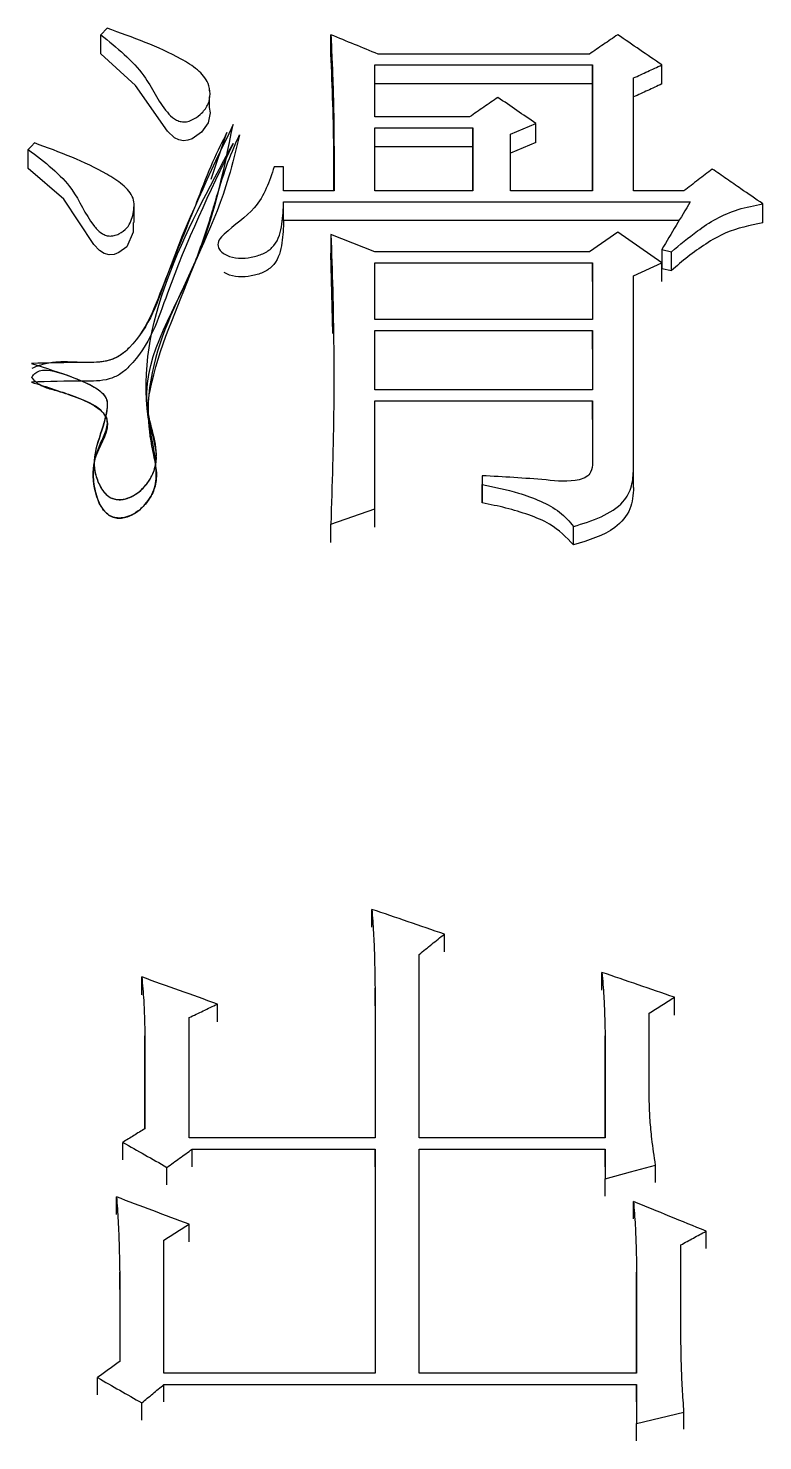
# Model space of a CAD drawing. Header units: millimetres. Extents: x 2344 to 4024, y 1094 to 2282.
# Drawn here: x 2718.574 to 2721.094, y 2082.858 to 2087.705 of the extents above; entities that cross this region are included whole.
import ezdxf

# ---------------------------------------------------------------- set-up
doc = ezdxf.new("R2010")
doc.units = ezdxf.units.MM

msp = doc.modelspace()

# ---------------------------------------------------------------- linework, layer by layer
at = {"color": 7, "linetype": 'Continuous', "lineweight": 25}
for p, q in [((2718.844, 2087.705), (2718.8223, 2087.6828)), ((2718.8223, 2087.6175), (2718.8223, 2087.6828)), ((2719.612, 2087.6174), (2719.612, 2087.6828)), ((2720.499, 2087.6161), (2719.7742, 2087.6161)), ((2719.7634, 2087.579), (2720.5098, 2087.579)), ((2719.7634, 2087.4007), (2719.7634, 2087.579)), ((2720.5098, 2087.579), (2720.5098, 2087.1473)), ((2720.5098, 2087.5138), (2720.5098, 2087.579)), ((2720.7478, 2087.5138), (2720.7478, 2087.579)), ((2720.6505, 2087.1473), (2720.6504, 2087.5345)), ((2719.1955, 2087.4898), (2719.1955, 2087.4992)), ((2719.1955, 2087.4341), (2719.1955, 2087.47)), ((2720.5098, 2087.5138), (2719.7634, 2087.5138)), ((2720.5098, 2087.1473), (2720.5098, 2087.5138)), ((2720.0879, 2087.4007), (2719.7634, 2087.4007)), ((2720.3151, 2087.3134), (2720.3151, 2087.3784)), ((2719.2009, 2087.1873), (2719.2554, 2087.3468)), ((2719.7634, 2087.3635), (2720.0988, 2087.3635)), ((2719.7634, 2087.1473), (2719.7634, 2087.3635)), ((2720.0988, 2087.3635), (2720.0988, 2087.1473)), ((2720.0988, 2087.2985), (2720.0988, 2087.3635)), ((2720.2286, 2087.1473), (2720.2286, 2087.3411)), ((2720.0988, 2087.2985), (2719.7634, 2087.2985)), ((2720.0988, 2087.1473), (2720.0988, 2087.2985)), ((2720.3151, 2087.3134), (2720.2286, 2087.2762)), ((2719.4497, 2087.2294), (2719.4173, 2087.2294)), ((2719.4497, 2087.1473), (2719.4497, 2087.2294)), ((2719.6228, 2087.1473), (2719.4497, 2087.1473)), ((2720.0988, 2087.1473), (2719.7634, 2087.1473)), ((2720.5098, 2087.1473), (2720.2286, 2087.1473)), ((2720.8235, 2087.1473), (2720.6505, 2087.1473)), ((2718.9366, 2087.0385), (2718.9366, 2087.1031)), ((2719.4497, 2087.1099), (2720.8452, 2087.1099)), ((2719.4497, 2087.0453), (2719.4497, 2087.1099)), ((2721.094, 2087.0378), (2721.094, 2087.1024)), ((2720.8069, 2087.0453), (2719.4497, 2087.0453)), ((2719.7634, 2086.9379), (2719.612, 2086.9978)), ((2719.612, 2086.9978), (2719.612, 2086.9333)), ((2720.5964, 2087.0052), (2720.499, 2086.9379)), ((2720.7478, 2086.9004), (2720.5964, 2087.0052)), ((2719.2245, 2086.9624), (2719.2245, 2086.962)), ((2719.6187, 2086.6571), (2719.612, 2086.9333)), ((2720.499, 2086.9379), (2719.7634, 2086.9379)), ((2720.7478, 2086.9454), (2720.7803, 2086.9379)), ((2720.7478, 2086.9454), (2720.7478, 2086.8809)), ((2720.7803, 2086.8735), (2720.7803, 2086.9379)), ((2719.7634, 2086.9004), (2720.5098, 2086.9004)), ((2719.7634, 2086.7053), (2719.7634, 2086.9004)), ((2720.5098, 2086.9004), (2720.5098, 2086.7053)), ((2720.5098, 2086.8361), (2720.5098, 2086.9004)), ((2720.6505, 2086.8554), (2720.7478, 2086.9004)), ((2720.7478, 2086.8361), (2720.7478, 2086.9004)), ((2720.6505, 2086.1925), (2720.6505, 2086.8554)), ((2720.7478, 2086.8809), (2720.7803, 2086.8735)), ((2720.5098, 2086.7053), (2719.7634, 2086.7053)), ((2719.7634, 2086.6677), (2720.5098, 2086.6677)), ((2719.7634, 2086.4644), (2719.7634, 2086.6677)), ((2720.5098, 2086.6677), (2720.5098, 2086.4644)), ((2720.5098, 2086.6037), (2720.5098, 2086.6677)), ((2720.5098, 2086.4644), (2719.7634, 2086.4644)), ((2719.7634, 2086.4267), (2720.5098, 2086.4267)), ((2719.7634, 2086.0561), (2719.7634, 2086.4267)), ((2720.5098, 2086.4267), (2720.5098, 2086.2152)), ((2720.5098, 2086.363), (2720.5098, 2086.4267)), ((2720.1312, 2086.1697), (2720.1312, 2086.1395)), ((2720.1312, 2086.1697), (2720.1312, 2086.1064)), ((2720.6505, 2086.1291), (2720.6505, 2086.1925)), ((2720.1312, 2086.0761), (2720.1312, 2086.1395)), ((2719.612, 2086.003), (2719.7634, 2086.0561)), ((2719.7634, 2085.993), (2719.7634, 2086.0561)), ((2719.612, 2085.9399), (2719.612, 2086.003)), ((2720.4449, 2085.9322), (2720.4449, 2085.9954)), ((2719.7526, 2084.6205), (2719.7526, 2084.6817)), ((2720.0014, 2084.5356), (2720.0014, 2084.5967)), ((2719.9149, 2083.8978), (2719.9149, 2084.5271)), ((2720.5423, 2084.4043), (2720.5423, 2084.4652)), ((2718.963, 2084.3888), (2718.963, 2084.4497)), ((2719.7635, 2084.411), (2719.7635, 2083.8978)), ((2719.7635, 2084.3501), (2719.7635, 2084.411)), ((2720.7911, 2084.3191), (2720.7911, 2084.3799)), ((2719.2226, 2084.2959), (2719.2226, 2084.3567)), ((2720.7046, 2084.0225), (2720.7046, 2084.3256)), ((2719.1252, 2083.8978), (2719.1252, 2084.3101)), ((2718.9738, 2084.248), (2718.9738, 2083.929)), ((2718.9738, 2084.1874), (2718.9738, 2084.248)), ((2720.5531, 2084.248), (2720.5531, 2083.8978)), ((2720.5531, 2084.1874), (2720.5531, 2084.248)), ((2718.9738, 2083.929), (2718.9738, 2084.1871)), ((2720.5531, 2083.8978), (2720.5531, 2084.1871)), ((2718.8981, 2083.8221), (2718.8981, 2083.8822)), ((2719.7635, 2083.8978), (2719.1252, 2083.8978)), ((2720.5531, 2083.8978), (2719.9149, 2083.8978)), ((2719.1361, 2083.8588), (2719.7635, 2083.8588)), ((2719.1361, 2083.7987), (2719.1361, 2083.8588)), ((2719.7635, 2083.8588), (2719.7635, 2083.0906)), ((2719.7635, 2083.7987), (2719.7635, 2083.8588)), ((2719.9149, 2083.8588), (2720.5531, 2083.8588)), ((2719.9149, 2083.0906), (2719.9149, 2083.8588)), ((2720.5531, 2083.8588), (2720.5531, 2083.7573)), ((2720.5531, 2083.7987), (2720.5531, 2083.8588)), ((2719.0495, 2083.7364), (2719.0495, 2083.7964)), ((2720.7262, 2083.7442), (2720.7262, 2083.8042)), ((2720.5531, 2083.6974), (2720.5531, 2083.7573)), ((2718.8764, 2083.6349), (2718.8764, 2083.6948)), ((2720.6505, 2083.6193), (2720.6505, 2083.6792)), ((2719.1252, 2083.5412), (2719.1252, 2083.6009)), ((2719.0387, 2083.0906), (2719.0387, 2083.5461)), ((2720.8993, 2083.5177), (2720.8993, 2083.5774)), ((2720.8127, 2083.24), (2720.8127, 2083.5304)), ((2718.8873, 2083.4364), (2718.8873, 2083.1299)), ((2718.8873, 2083.3769), (2718.8873, 2083.4364)), ((2720.6613, 2083.4364), (2720.6613, 2083.0906)), ((2720.6613, 2083.3769), (2720.6613, 2083.4364)), ((2720.6613, 2083.0906), (2720.6613, 2083.3765)), ((2718.8115, 2083.0157), (2718.8115, 2083.0748)), ((2719.7635, 2083.0906), (2719.0387, 2083.0906)), ((2720.6613, 2083.0906), (2719.9149, 2083.0906)), ((2719.0387, 2082.9921), (2719.0387, 2083.0512)), ((2720.6613, 2083.0512), (2720.6613, 2082.9171)), ((2720.6613, 2082.9921), (2720.6613, 2083.0512)), ((2718.963, 2082.9292), (2718.963, 2082.9881)), ((2720.6613, 2082.8583), (2720.6613, 2082.9171)), ((2720.8236, 2082.8977), (2720.8236, 2082.9566))]:
    msp.add_line(p, q, dxfattribs=at)
at = {"color": 7, "linetype": 'Continuous', "lineweight": 25, "flags": 128}
for points in [[(2719.1939, 2087.4327), (2719.1975, 2087.4149), (2719.1908, 2087.3805), (2719.1686, 2087.3489), (2719.1362, 2087.3259), (2719.1216, 2087.3206), (2719.1068, 2087.3187), (2719.0905, 2087.3218), (2719.0753, 2087.3293), (2719.051, 2087.3518), (2718.9418, 2087.5081), (2718.8223, 2087.6175), (2718.8223, 2087.6175)], [(2720.2286, 2087.3411), (2720.2718, 2087.3598), (2720.3151, 2087.3784)], [(2718.5952, 2087.3114), (2718.5843, 2087.3002), (2718.5735, 2087.289)], [(2718.5735, 2087.2241), (2718.5735, 2087.2482), (2718.5735, 2087.2686), (2718.5735, 2087.289)], [(2718.9332, 2087.0385), (2718.9333, 2087.0048), (2718.9119, 2086.9553), (2718.8843, 2086.9352), (2718.8678, 2086.9292), (2718.8511, 2086.9277), (2718.8336, 2086.9325), (2718.8179, 2086.9426), (2718.7983, 2086.9635), (2718.6951, 2087.1187), (2718.5735, 2087.2241), (2718.5735, 2087.2241)], [(2720.5531, 2083.7573), (2720.6397, 2083.7808), (2720.7262, 2083.8042)], [(2719.0387, 2083.0512), (2719.6725, 2083.0512), (2720.6613, 2083.0512)], [(2720.6613, 2082.9171), (2720.7424, 2082.9368), (2720.8236, 2082.9566)]]:
    msp.add_lwpolyline(points, dxfattribs=at)
at = {"color": 7, "linetype": 'Continuous', "lineweight": 25}
for points, knots in [([(2718.8223, 2087.6828), (2718.8774, 2087.6384), (2718.9749, 2087.5598), (2719.0214, 2087.4467), (2719.0692, 2087.3969), (2719.0896, 2087.3862), (2719.1076, 2087.3825), (2719.1268, 2087.3862), (2719.1482, 2087.3965), (2719.1725, 2087.4155), (2719.1934, 2087.4446), (2719.1996, 2087.4805), (2719.192, 2087.5224), (2719.1561, 2087.5649), (2719.0425, 2087.6344), (2718.932, 2087.6737), (2718.844, 2087.705)], [0, 0, 0, 0, 0.207529, 0.367372, 0.400835, 0.41667, 0.431354, 0.448141, 0.466694, 0.497248, 0.538464, 0.578549, 0.61996, 0.682145, 0.746849, 1, 1, 1, 1]), ([(2719.612, 2087.6828), (2719.6134, 2087.6514), (2719.6153, 2087.612), (2719.6171, 2087.5687), (2719.6176, 2087.5549), (2719.618, 2087.5451), (2719.6183, 2087.5352), (2719.6189, 2087.5195), (2719.6194, 2087.5037), (2719.6199, 2087.4879), (2719.6203, 2087.4721), (2719.6207, 2087.4564), (2719.6211, 2087.4366), (2719.6214, 2087.4208), (2719.6217, 2087.405), (2719.6219, 2087.3892), (2719.6221, 2087.3734), (2719.6223, 2087.3576), (2719.6224, 2087.3458), (2719.6225, 2087.3359), (2719.6226, 2087.326), (2719.6226, 2087.3181), (2719.6227, 2087.3082), (2719.6227, 2087.3003), (2719.6228, 2087.2924), (2719.6228, 2087.2845), (2719.6228, 2087.2766), (2719.6228, 2087.2667), (2719.6228, 2087.2588), (2719.6229, 2087.2508), (2719.6229, 2087.2429), (2719.6229, 2087.235), (2719.6229, 2087.2251), (2719.6229, 2087.2172), (2719.6229, 2087.2093), (2719.6229, 2087.2014), (2719.6229, 2087.1934), (2719.6229, 2087.1835), (2719.6228, 2087.1766), (2719.6228, 2087.1697), (2719.6228, 2087.1657), (2719.6228, 2087.1607), (2719.6228, 2087.1568), (2719.6228, 2087.152), (2719.6228, 2087.1491), (2719.6228, 2087.1473)], [0, 0, 0, 0, 0.176928, 0.221159, 0.243275, 0.254333, 0.276449, 0.298565, 0.342797, 0.364913, 0.387029, 0.431261, 0.453377, 0.497609, 0.519725, 0.54184, 0.586072, 0.608188, 0.630304, 0.65242, 0.663478, 0.685594, 0.696652, 0.718768, 0.729826, 0.740884, 0.763, 0.774058, 0.796174, 0.807232, 0.818289, 0.840405, 0.851463, 0.873579, 0.884637, 0.895695, 0.917811, 0.928869, 0.950985, 0.956514, 0.967572, 0.973101, 0.984159, 0.989688, 1, 1, 1, 1]), ([(2719.7742, 2087.6161), (2719.7472, 2087.6272), (2719.6931, 2087.6495), (2719.639, 2087.6717), (2719.612, 2087.6828)], [0, 0, 0, 0, 0.4999992, 1, 1, 1, 1]), ([(2720.5964, 2087.6828), (2720.5801, 2087.6717), (2720.5477, 2087.6495), (2720.5152, 2087.6272), (2720.499, 2087.6161)], [0, 0, 0, 0, 0.499998, 1, 1, 1, 1]), ([(2720.7478, 2087.579), (2720.7226, 2087.5963), (2720.6721, 2087.6309), (2720.6216, 2087.6655), (2720.5964, 2087.6828)], [0, 0, 0, 0, 0.4999988, 1, 1, 1, 1]), ([(2719.6227, 2087.1473), (2719.6227, 2087.1891), (2719.6228, 2087.2886), (2719.6194, 2087.4454), (2719.6145, 2087.5601), (2719.612, 2087.6174)], [0, 0, 0, 0, 0.2657714, 0.632843, 1, 1, 1, 1]), ([(2720.6504, 2087.5345), (2720.6667, 2087.5419), (2720.6991, 2087.5567), (2720.7316, 2087.5716), (2720.7478, 2087.579)], [0, 0, 0, 0, 0.499999, 1, 1, 1, 1]), ([(2720.1853, 2087.4676), (2720.1691, 2087.4565), (2720.1366, 2087.4342), (2720.1042, 2087.4118), (2720.0879, 2087.4007)], [0, 0, 0, 0, 0.499998, 1, 1, 1, 1]), ([(2720.3151, 2087.3784), (2720.2935, 2087.3932), (2720.2502, 2087.423), (2720.2069, 2087.4527), (2720.1853, 2087.4676)], [0, 0, 0, 0, 0.499999, 1, 1, 1, 1]), ([(2720.7478, 2087.5138), (2720.7316, 2087.5063), (2720.6991, 2087.4915), (2720.6667, 2087.4767), (2720.6504, 2087.4693)], [0, 0, 0, 0, 0.499998, 1, 1, 1, 1]), ([(2718.5844, 2086.5547), (2718.6334, 2086.5392), (2718.7105, 2086.5149), (2718.7951, 2086.4797), (2718.8307, 2086.4512), (2718.8455, 2086.429), (2718.8418, 2086.341), (2718.7799, 2086.245), (2718.8131, 2086.1432), (2718.8341, 2086.1101), (2718.8531, 2086.0956), (2718.8685, 2086.0891), (2718.8858, 2086.0866), (2718.9045, 2086.0886), (2718.9235, 2086.0952), (2718.9457, 2086.1075), (2718.9693, 2086.1269), (2718.996, 2086.1606), (2719.0303, 2086.2506), (2718.9178, 2086.5009), (2719.1772, 2086.8819), (2719.2434, 2087.21), (2719.2766, 2087.3746)], [0, 0, 0, 0, 0.062139, 0.097741, 0.110846, 0.121745, 0.134474, 0.241844, 0.272517, 0.28985, 0.296872, 0.303283, 0.310072, 0.317098, 0.324991, 0.334204, 0.348814, 0.364868, 0.393646, 0.487371, 0.742662, 1, 1, 1, 1]), ([(2719.2766, 2087.3746), (2719.1961, 2087.2066), (2719.0754, 2086.9548), (2718.9875, 2086.6679), (2718.8903, 2086.5811), (2718.838, 2086.5575), (2718.7318, 2086.5588), (2718.6435, 2086.5564), (2718.5844, 2086.5547)], [0, 0, 0, 0, 0.500155, 0.749433, 0.782567, 0.811815, 0.874052, 1, 1, 1, 1]), ([(2719.2983, 2087.3388), (2719.2865, 2087.2897), (2719.1954, 2086.9103), (2718.9441, 2086.614), (2718.9967, 2086.263), (2719.0163, 2086.1829), (2719.0106, 2086.1292), (2718.9886, 2086.086), (2718.9596, 2086.054), (2718.9286, 2086.0333), (2718.9019, 2086.0248), (2718.8829, 2086.024), (2718.8707, 2086.0256), (2718.8597, 2086.0292), (2718.847, 2086.0361), (2718.8347, 2086.0476), (2718.8217, 2086.066), (2718.8139, 2086.0829), (2718.8095, 2086.0955), (2718.8081, 2086.0996), (2718.7971, 2086.1351), (2718.7909, 2086.1978), (2718.8162, 2086.2721), (2718.8396, 2086.318), (2718.8466, 2086.349), (2718.8419, 2086.3738), (2718.8105, 2086.4093), (2718.7459, 2086.4374), (2718.6832, 2086.4576), (2718.6437, 2086.4679), (2718.6255, 2086.4746), (2718.612, 2086.482), (2718.5967, 2086.4925), (2718.5899, 2086.5014), (2718.5853, 2086.5074)], [0, 0, 0, 0, 0.063403, 0.490083, 0.555845, 0.585953, 0.612335, 0.635418, 0.654818, 0.670315, 0.682341, 0.687426, 0.692125, 0.696624, 0.701068, 0.709996, 0.718666, 0.732514, 0.736768, 0.73811, 0.738909, 0.79149, 0.829877, 0.853354, 0.86561, 0.876875, 0.890063, 0.92862, 0.960137, 0.969562, 0.976521, 0.982326, 0.987997, 1, 1, 1, 1]), ([(2718.5853, 2086.5074), (2718.5878, 2086.511), (2718.5911, 2086.5157), (2718.5971, 2086.5215), (2718.606, 2086.5272), (2718.6196, 2086.5325), (2718.6643, 2086.5308), (2718.7311, 2086.5057), (2718.7987, 2086.4784), (2718.8334, 2086.4488), (2718.845, 2086.4281), (2718.8452, 2086.3418), (2718.7814, 2086.2501), (2718.8113, 2086.1498), (2718.8288, 2086.1152), (2718.8505, 2086.0969), (2718.8646, 2086.0907), (2718.8758, 2086.088), (2718.8877, 2086.0873), (2718.9052, 2086.0891), (2718.9284, 2086.0971), (2718.9549, 2086.114), (2718.9796, 2086.1385), (2719, 2086.17), (2719.03, 2086.2554), (2718.9732, 2086.354), (2719.0106, 2086.5846), (2719.11, 2086.7975), (2719.1848, 2087.0081), (2719.2094, 2087.0902), (2719.229, 2087.1578), (2719.26, 2087.2535), (2719.2854, 2087.31), (2719.2983, 2087.3388)], [0, 0, 0, 0, 0.007115, 0.009283, 0.013168, 0.022788, 0.029323, 0.067396, 0.105312, 0.117519, 0.126527, 0.138469, 0.245589, 0.268554, 0.290817, 0.300477, 0.304973, 0.309414, 0.313965, 0.318785, 0.329689, 0.342801, 0.358258, 0.375878, 0.395342, 0.489004, 0.523993, 0.742498, 0.828477, 0.854871, 0.870121, 0.933939, 1, 1, 1, 1]), ([(2719.2554, 2087.3468), (2719.2391, 2087.3155), (2719.2069, 2087.2537), (2719.1498, 2087.1027), (2719.1015, 2086.984), (2719.0671, 2086.8972), (2719.0182, 2086.7844), (2718.9876, 2086.669), (2718.8919, 2086.5823), (2718.8542, 2086.5642), (2718.8096, 2086.5576), (2718.7494, 2086.5576), (2718.687, 2086.5625), (2718.6263, 2086.5541), (2718.5994, 2086.5433), (2718.586, 2086.5378)], [0, 0, 0, 0, 0.127271, 0.250947, 0.419961, 0.470254, 0.498152, 0.744763, 0.775002, 0.804533, 0.835455, 0.868351, 0.930416, 0.965226, 1, 1, 1, 1]), ([(2718.5735, 2087.289), (2718.6297, 2087.2463), (2718.729, 2087.1708), (2718.7715, 2087.057), (2718.8167, 2087.0061), (2718.8365, 2086.995), (2718.8518, 2086.9912), (2718.8687, 2086.9931), (2718.8906, 2087.0016), (2718.9219, 2087.0243), (2718.9349, 2087.0693), (2718.941, 2087.1237), (2718.8983, 2087.1703), (2718.7893, 2087.2396), (2718.6813, 2087.2795), (2718.5952, 2087.3114)], [0, 0, 0, 0, 0.207996, 0.367554, 0.405471, 0.419369, 0.432328, 0.447278, 0.463534, 0.497494, 0.558303, 0.619645, 0.682126, 0.746669, 1, 1, 1, 1]), ([(2719.2766, 2087.3097), (2719.1961, 2087.1418), (2719.0753, 2086.8903), (2718.9874, 2086.6036), (2718.8901, 2086.517), (2718.8378, 2086.4935), (2718.7317, 2086.495), (2718.6434, 2086.4925), (2718.5844, 2086.4908)], [0, 0, 0, 0, 0.500153, 0.749421, 0.782538, 0.811803, 0.874043, 1, 1, 1, 1]), ([(2718.5844, 2086.4908), (2718.6369, 2086.4744), (2718.7145, 2086.45), (2718.801, 2086.4128), (2718.8338, 2086.3846), (2718.8436, 2086.3648), (2718.8501, 2086.3122), (2718.7986, 2086.2495), (2718.7942, 2086.1643), (2718.8031, 2086.1109), (2718.8189, 2086.0694), (2718.8359, 2086.0448), (2718.8557, 2086.0304), (2718.8739, 2086.0242), (2718.894, 2086.0237), (2718.9192, 2086.0296), (2718.9483, 2086.0448), (2718.9831, 2086.0775), (2719.0124, 2086.127), (2719.0148, 2086.2305), (2718.9093, 2086.6315), (2719.1086, 2086.9995), (2719.2766, 2087.3097)], [0, 0, 0, 0, 0.066326, 0.098069, 0.114802, 0.122366, 0.12991, 0.194026, 0.225577, 0.257771, 0.274923, 0.290948, 0.299033, 0.306308, 0.31368, 0.322028, 0.336671, 0.353914, 0.385654, 0.416675, 0.50855, 1, 1, 1, 1]), ([(2719.4173, 2087.2294), (2719.401, 2087.1797), (2719.3715, 2087.0901), (2719.2722, 2087.0243), (2719.2268, 2086.9803), (2719.2226, 2086.9589), (2719.2313, 2086.942), (2719.2453, 2086.9301), (2719.27, 2086.9189), (2719.3068, 2086.9142), (2719.3495, 2086.9205), (2719.3893, 2086.9336), (2719.4312, 2086.9701), (2719.4468, 2087.0335), (2719.4487, 2087.0845), (2719.4497, 2087.1099)], [0, 0, 0, 0, 0.231115, 0.416996, 0.453479, 0.487626, 0.51108, 0.53533, 0.560619, 0.61156, 0.663004, 0.713338, 0.761901, 0.881097, 1, 1, 1, 1]), ([(2720.9209, 2087.2219), (2720.9047, 2087.2095), (2720.8722, 2087.1846), (2720.8398, 2087.1597), (2720.8235, 2087.1473)], [0, 0, 0, 0, 0.499999, 1, 1, 1, 1]), ([(2721.094, 2087.1024), (2721.069, 2087.1197), (2721.0277, 2087.1482), (2720.97, 2087.188), (2720.9373, 2087.2106), (2720.9209, 2087.2219)], [0, 0, 0, 0, 0.43259, 0.716295, 1, 1, 1, 1]), ([(2720.8452, 2087.1099), (2720.8289, 2087.0825), (2720.7965, 2087.0277), (2720.764, 2086.9728), (2720.7478, 2086.9454)], [0, 0, 0, 0, 0.5, 1, 1, 1, 1]), ([(2720.7803, 2086.9379), (2720.8094, 2086.9623), (2720.8576, 2087.0027), (2720.9334, 2087.053), (2721.0091, 2087.0861), (2721.0655, 2087.0969), (2721.094, 2087.1024)], [0, 0, 0, 0, 0.333781, 0.552151, 0.77417, 1, 1, 1, 1]), ([(2719.4497, 2087.0453), (2719.4487, 2087.0199), (2719.4468, 2086.9689), (2719.4312, 2086.9056), (2719.3893, 2086.8692), (2719.3495, 2086.8561), (2719.307, 2086.8499), (2719.2696, 2086.8541), (2719.2517, 2086.8634), (2719.2458, 2086.8665)], [0, 0, 0, 0, 0.255753, 0.512159, 0.616677, 0.725055, 0.835847, 0.945555, 1, 1, 1, 1]), ([(2721.094, 2087.0378), (2721.0502, 2087.0285), (2720.9787, 2087.0135), (2720.8976, 2086.9654), (2720.8361, 2086.9214), (2720.7988, 2086.8894), (2720.7803, 2086.8735)], [0, 0, 0, 0, 0.347143, 0.566978, 0.784321, 1, 1, 1, 1]), ([(2719.612, 2086.9978), (2719.6142, 2086.934), (2719.6211, 2086.7375), (2719.6244, 2086.4063), (2719.6161, 2086.1375), (2719.612, 2086.003)], [0, 0, 0, 0, 0.193449, 0.596574, 1, 1, 1, 1]), ([(2720.5099, 2086.2152), (2720.5094, 2086.2037), (2720.5086, 2086.1855), (2720.4899, 2086.1635), (2720.4367, 2086.1463), (2720.3138, 2086.1596), (2720.2037, 2086.1657), (2720.1312, 2086.1697)], [0, 0, 0, 0, 0.1012919, 0.1614916, 0.2249951, 0.4893613, 1, 1, 1, 1]), ([(2720.4449, 2085.9954), (2720.4769, 2086.0054), (2720.54, 2086.0249), (2720.6162, 2086.0715), (2720.6476, 2086.134), (2720.6495, 2086.173), (2720.6505, 2086.1925)], [0, 0, 0, 0, 0.291832, 0.574338, 0.788145, 1, 1, 1, 1]), ([(2720.1312, 2086.1395), (2720.1733, 2086.1308), (2720.2423, 2086.1165), (2720.3315, 2086.0839), (2720.4003, 2086.0478), (2720.4302, 2086.0127), (2720.4449, 2085.9954)], [0, 0, 0, 0, 0.347314, 0.569762, 0.788105, 1, 1, 1, 1]), ([(2720.6505, 2086.129), (2720.6492, 2086.1041), (2720.6468, 2086.0538), (2720.5784, 2085.9727), (2720.4962, 2085.9478), (2720.4449, 2085.9322)], [0, 0, 0, 0, 0.270016, 0.54466, 1, 1, 1, 1]), ([(2720.1312, 2086.1063), (2720.1312, 2086.1007), (2720.1312, 2086.0906), (2720.1312, 2086.0805), (2720.1312, 2086.0761)], [0, 0, 0, 0, 0.56, 1, 1, 1, 1]), ([(2720.4449, 2085.9322), (2720.4199, 2085.9581), (2720.378, 2086.0013), (2720.2908, 2086.0362), (2720.213, 2086.0601), (2720.1586, 2086.0707), (2720.1312, 2086.0761)], [0, 0, 0, 0, 0.328972, 0.550181, 0.774311, 1, 1, 1, 1]), ([(2719.7526, 2084.6817), (2719.7545, 2084.6549), (2719.7584, 2084.6014), (2719.7623, 2084.5112), (2719.763, 2084.4476), (2719.7635, 2084.411)], [0, 0, 0, 0, 0.2972646, 0.5945414, 1, 1, 1, 1]), ([(2720.0014, 2084.5967), (2719.96, 2084.6109), (2719.877, 2084.6392), (2719.7941, 2084.6675), (2719.7526, 2084.6817)], [0, 0, 0, 0, 0.4999994, 1, 1, 1, 1]), ([(2719.9149, 2084.5271), (2719.9293, 2084.5387), (2719.9582, 2084.5619), (2719.987, 2084.5851), (2720.0014, 2084.5967)], [0, 0, 0, 0, 0.5, 1, 1, 1, 1]), ([(2720.5423, 2084.4652), (2720.5446, 2084.4379), (2720.5488, 2084.3882), (2720.5516, 2084.3157), (2720.5526, 2084.2706), (2720.5531, 2084.248)], [0, 0, 0, 0, 0.37761, 0.688762, 1, 1, 1, 1]), ([(2720.7911, 2084.3799), (2720.7496, 2084.3941), (2720.6667, 2084.4226), (2720.5838, 2084.451), (2720.5423, 2084.4652)], [0, 0, 0, 0, 0.499999, 1, 1, 1, 1]), ([(2718.963, 2084.4497), (2718.9655, 2084.4226), (2718.9699, 2084.3756), (2718.9725, 2084.3083), (2718.9734, 2084.2681), (2718.9738, 2084.248)], [0, 0, 0, 0, 0.403496, 0.701702, 1, 1, 1, 1]), ([(2719.2226, 2084.3567), (2719.1793, 2084.3722), (2719.0928, 2084.4032), (2719.0062, 2084.4342), (2718.963, 2084.4497)], [0, 0, 0, 0, 0.499999, 1, 1, 1, 1]), ([(2720.7046, 2084.3256), (2720.719, 2084.3347), (2720.7478, 2084.3528), (2720.7767, 2084.3709), (2720.7911, 2084.3799)], [0, 0, 0, 0, 0.500001, 1, 1, 1, 1]), ([(2719.1252, 2084.3101), (2719.1415, 2084.3179), (2719.1739, 2084.3334), (2719.2064, 2084.3489), (2719.2226, 2084.3567)], [0, 0, 0, 0, 0.500001, 1, 1, 1, 1]), ([(2720.7262, 2083.8042), (2720.7217, 2083.8342), (2720.7139, 2083.8855), (2720.7069, 2083.9583), (2720.7054, 2084.0011), (2720.7046, 2084.0225)], [0, 0, 0, 0, 0.4132863, 0.7064309, 1, 1, 1, 1]), ([(2718.9738, 2083.929), (2718.9612, 2083.9212), (2718.9359, 2083.9056), (2718.9107, 2083.89), (2718.8981, 2083.8822)], [0, 0, 0, 0, 0.5, 1, 1, 1, 1]), ([(2718.8981, 2083.8822), (2718.9233, 2083.8679), (2718.9738, 2083.8393), (2719.0243, 2083.8107), (2719.0495, 2083.7964)], [0, 0, 0, 0, 0.499999, 1, 1, 1, 1]), ([(2719.0495, 2083.7964), (2719.0639, 2083.8068), (2719.0928, 2083.8276), (2719.1216, 2083.8484), (2719.1361, 2083.8588)], [0, 0, 0, 0, 0.499999, 1, 1, 1, 1]), ([(2718.8764, 2083.6948), (2718.8784, 2083.6675), (2718.8826, 2083.6109), (2718.8858, 2083.5247), (2718.8868, 2083.4658), (2718.8873, 2083.4364)], [0, 0, 0, 0, 0.317984, 0.658934, 1, 1, 1, 1]), ([(2719.1252, 2083.6009), (2719.0838, 2083.6166), (2719.0008, 2083.6479), (2718.9179, 2083.6792), (2718.8764, 2083.6948)], [0, 0, 0, 0, 0.499999, 1, 1, 1, 1]), ([(2720.6505, 2083.6792), (2720.6526, 2083.6519), (2720.6568, 2083.5978), (2720.6599, 2083.5169), (2720.6608, 2083.4632), (2720.6613, 2083.4364)], [0, 0, 0, 0, 0.338229, 0.669059, 1, 1, 1, 1]), ([(2720.8993, 2083.5774), (2720.8578, 2083.5944), (2720.7749, 2083.6283), (2720.6919, 2083.6622), (2720.6505, 2083.6792)], [0, 0, 0, 0, 0.499999, 1, 1, 1, 1]), ([(2719.0387, 2083.5461), (2719.0531, 2083.5553), (2719.082, 2083.5735), (2719.1108, 2083.5918), (2719.1252, 2083.6009)], [0, 0, 0, 0, 0.500001, 1, 1, 1, 1]), ([(2720.8127, 2083.5304), (2720.8272, 2083.5383), (2720.856, 2083.5539), (2720.8849, 2083.5696), (2720.8993, 2083.5774)], [0, 0, 0, 0, 0.500001, 1, 1, 1, 1]), ([(2720.8236, 2082.9566), (2720.8217, 2082.9837), (2720.8181, 2083.038), (2720.814, 2083.1325), (2720.8132, 2083.1998), (2720.8127, 2083.24)], [0, 0, 0, 0, 0.287152, 0.574316, 1, 1, 1, 1]), ([(2718.8873, 2083.1299), (2718.8746, 2083.1207), (2718.8494, 2083.1024), (2718.8242, 2083.084), (2718.8115, 2083.0748)], [0, 0, 0, 0, 0.5, 1, 1, 1, 1]), ([(2718.8115, 2083.0748), (2718.8368, 2083.0604), (2718.8873, 2083.0315), (2718.9377, 2083.0026), (2718.963, 2082.9881)], [0, 0, 0, 0, 0.499999, 1, 1, 1, 1]), ([(2718.963, 2082.9881), (2718.9756, 2082.9986), (2719.0008, 2083.0196), (2719.0261, 2083.0407), (2719.0387, 2083.0512)], [0, 0, 0, 0, 0.499999, 1, 1, 1, 1])]:
    msp.add_open_spline(points, degree=3, knots=knots, dxfattribs=at)

doc.saveas('drawing.dxf')
